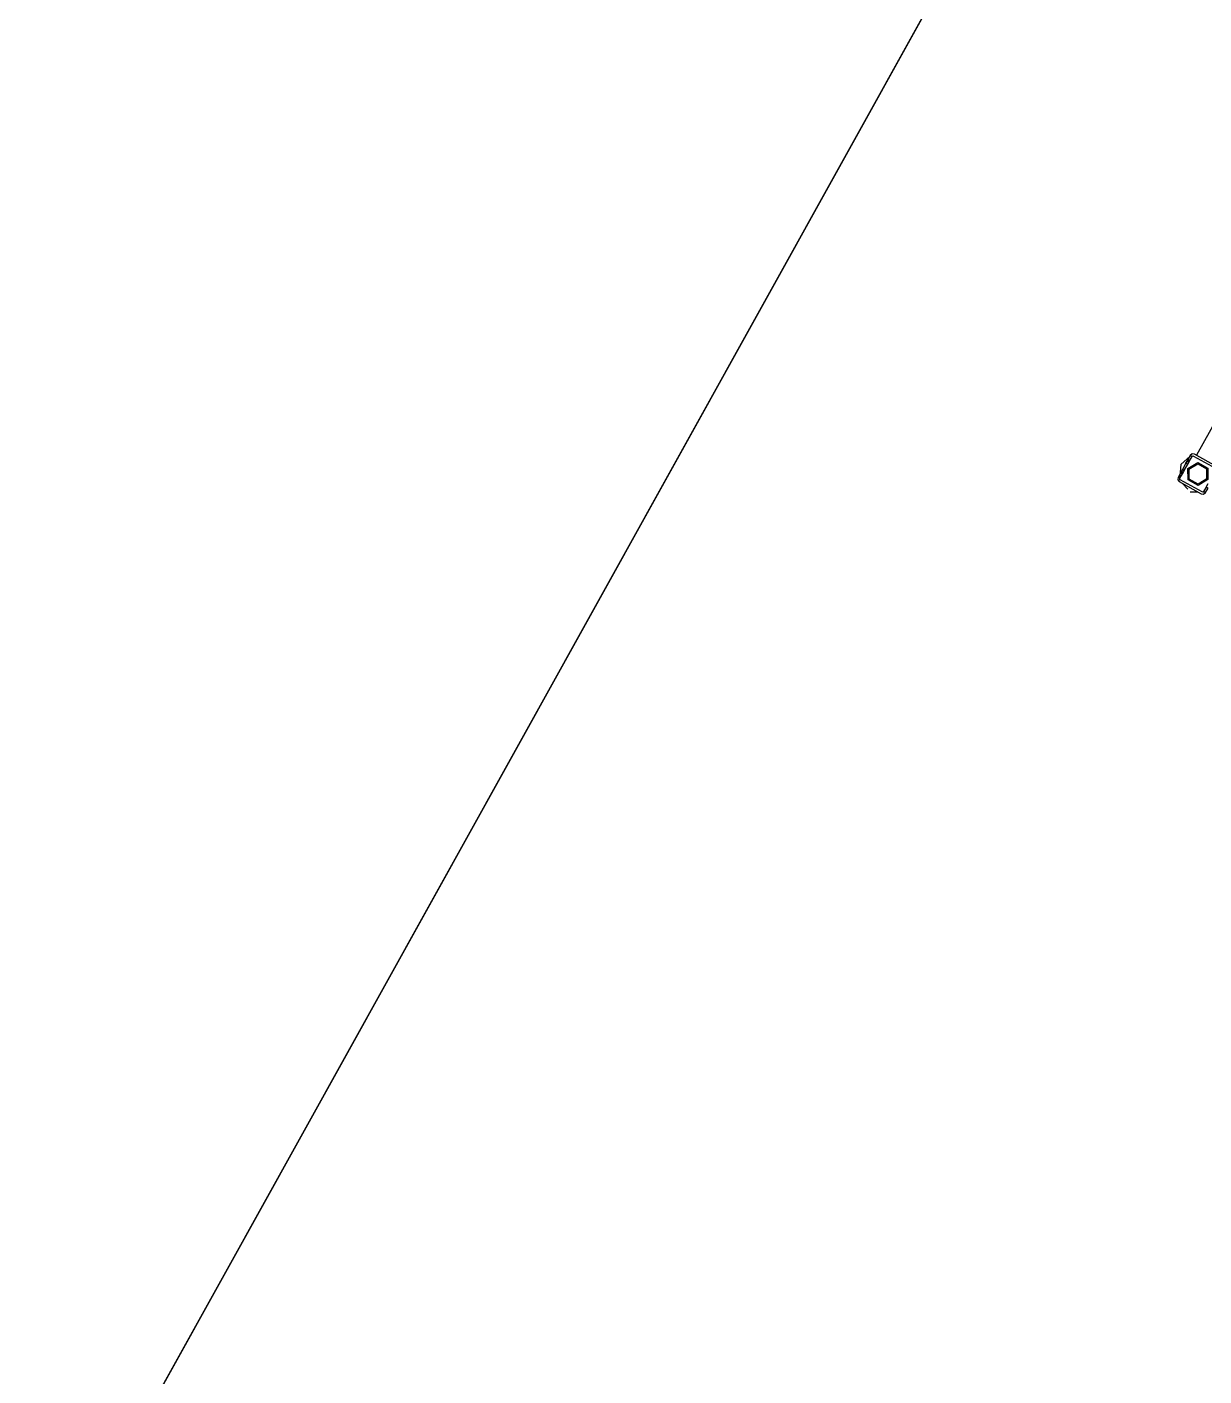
# Model space of a CAD drawing. Header units: metres. Extents: x 2.3 to 42.8, y 0.9 to 31.9.
# Drawn here: x 23.03 to 23.473, y 14.801 to 15.308 of the extents above; entities that cross this region are included whole.
import ezdxf

# ---------------------------------------------------------------- set-up
doc = ezdxf.new("R2010")
doc.units = ezdxf.units.M
doc.layers.add('PARETI_STRUTTURE', color=7, linetype='Continuous')

msp = doc.modelspace()

# ---------------------------------------------------------------- linework, layer by layer
at = {"layer": 'PARETI_STRUTTURE'}
for points in [[(26.12477, 11.72378), (22.49372, 13.7399), (25.38606, 18.94901)], [(24.17714, 16.77173), (22.49372, 13.73989)], [(23.55277, 15.29594), (23.4698, 15.14723)], [(23.4674, 15.14685), (23.46396, 15.14372), (23.4634, 15.13788)], [(23.46584, 15.14425), (23.46624, 15.14498), (23.4665, 15.14546)], [(23.46584, 15.14425), (23.46624, 15.14498), (23.4665, 15.14546)], [(23.46584, 15.14425), (23.46624, 15.14498), (23.4665, 15.14546)], [(23.46584, 15.14425), (23.46624, 15.14498), (23.4665, 15.14546)], [(23.46584, 15.14425), (23.46624, 15.14498), (23.4665, 15.14546)], [(23.46584, 15.14425), (23.46624, 15.14498), (23.4665, 15.14546)], [(23.46584, 15.14425), (23.46624, 15.14498), (23.4665, 15.14546)], [(23.46584, 15.14425), (23.46624, 15.14498), (23.4665, 15.14546)], [(23.46584, 15.14425), (23.46624, 15.14498), (23.4665, 15.14546)], [(23.46584, 15.14425), (23.46624, 15.14498), (23.4665, 15.14546)], [(23.46584, 15.14425), (23.46624, 15.14498), (23.4665, 15.14546)], [(23.46584, 15.14425), (23.46624, 15.14498), (23.4665, 15.14546)], [(23.46584, 15.14425), (23.46624, 15.14498), (23.4665, 15.14546)], [(23.46584, 15.14425), (23.46624, 15.14498), (23.4665, 15.14546)], [(23.46584, 15.14425), (23.46624, 15.14498), (23.4665, 15.14546)], [(23.46584, 15.14425), (23.46624, 15.14498), (23.4665, 15.14546)], [(23.46584, 15.14425), (23.46624, 15.14498), (23.4665, 15.14546)], [(23.46584, 15.14425), (23.46624, 15.14498), (23.4665, 15.14546)], [(23.46584, 15.14425), (23.46624, 15.14498), (23.4665, 15.14546)], [(23.46584, 15.14425), (23.46624, 15.14498), (23.4665, 15.14546)], [(23.46584, 15.14425), (23.46624, 15.14498), (23.4665, 15.14546)], [(23.46584, 15.14425), (23.46624, 15.14498), (23.4665, 15.14546)], [(23.46584, 15.14425), (23.46624, 15.14498), (23.4665, 15.14546)], [(23.46584, 15.14425), (23.46624, 15.14498), (23.4665, 15.14546)], [(23.46584, 15.14425), (23.46624, 15.14498), (23.4665, 15.14546)], [(23.46584, 15.14425), (23.46624, 15.14498), (23.4665, 15.14546)], [(23.46584, 15.14425), (23.46624, 15.14498), (23.4665, 15.14546)], [(23.46584, 15.14425), (23.46624, 15.14498), (23.4665, 15.14546)], [(23.46584, 15.14425), (23.46624, 15.14498), (23.4665, 15.14546)], [(23.46584, 15.14425), (23.46624, 15.14498), (23.4665, 15.14546)], [(23.46584, 15.14425), (23.46624, 15.14498), (23.4665, 15.14546)], [(23.46584, 15.14425), (23.46624, 15.14498), (23.4665, 15.14546)], [(23.46584, 15.14425), (23.46624, 15.14498), (23.4665, 15.14546)], [(23.46584, 15.14425), (23.46624, 15.14498), (23.4665, 15.14546)], [(23.46584, 15.14425), (23.46624, 15.14498), (23.4665, 15.14546)], [(23.46584, 15.14425), (23.46624, 15.14498), (23.4665, 15.14546)], [(23.46584, 15.14425), (23.46624, 15.14498), (23.4665, 15.14546)], [(23.46584, 15.14425), (23.46624, 15.14498), (23.4665, 15.14546)], [(23.46584, 15.14425), (23.46624, 15.14498), (23.4665, 15.14546)], [(23.46584, 15.14425), (23.46624, 15.14498), (23.4665, 15.14546)], [(23.46584, 15.14425), (23.46624, 15.14498), (23.4665, 15.14546)], [(23.46584, 15.14425), (23.46624, 15.14498), (23.4665, 15.14546)], [(23.46584, 15.14425), (23.46624, 15.14498), (23.4665, 15.14546)], [(23.46584, 15.14425), (23.46624, 15.14498), (23.4665, 15.14546)], [(23.46584, 15.14425), (23.46624, 15.14498), (23.4665, 15.14546)], [(23.46584, 15.14425), (23.46624, 15.14498), (23.4665, 15.14546)], [(23.46584, 15.14425), (23.46624, 15.14498), (23.4665, 15.14546)], [(23.46584, 15.14425), (23.46624, 15.14498), (23.4665, 15.14546)], [(23.46584, 15.14425), (23.46624, 15.14498), (23.4665, 15.14546)], [(23.46584, 15.14425), (23.46624, 15.14498), (23.4665, 15.14546)], [(23.46652, 15.14387), (23.46584, 15.14426)], [(23.46652, 15.14387), (23.46584, 15.14426)], [(23.46652, 15.14387), (23.46584, 15.14426)], [(23.46652, 15.14387), (23.46584, 15.14426)], [(23.46652, 15.14387), (23.46584, 15.14426)], [(23.46652, 15.14387), (23.46584, 15.14426)], [(23.46652, 15.14387), (23.46584, 15.14426)], [(23.46652, 15.14387), (23.46584, 15.14426)], [(23.46652, 15.14387), (23.46584, 15.14426)], [(23.46652, 15.14387), (23.46584, 15.14426)], [(23.46652, 15.14387), (23.46584, 15.14426)], [(23.46652, 15.14387), (23.46584, 15.14426)], [(23.46652, 15.14387), (23.46584, 15.14426)], [(23.46652, 15.14387), (23.46584, 15.14426)], [(23.46652, 15.14387), (23.46584, 15.14426)], [(23.46652, 15.14387), (23.46584, 15.14426)], [(23.46652, 15.14387), (23.46584, 15.14426)], [(23.46652, 15.14387), (23.46584, 15.14426)], [(23.46652, 15.14387), (23.46584, 15.14426)], [(23.46652, 15.14387), (23.46584, 15.14426)], [(23.46652, 15.14387), (23.46584, 15.14426)], [(23.46652, 15.14387), (23.46584, 15.14426)], [(23.46652, 15.14387), (23.46584, 15.14426)], [(23.46652, 15.14387), (23.46584, 15.14426)], [(23.46652, 15.14387), (23.46584, 15.14426)], [(23.46652, 15.14387), (23.46584, 15.14426)], [(23.46652, 15.14387), (23.46584, 15.14426)], [(23.46652, 15.14387), (23.46584, 15.14426)], [(23.46652, 15.14387), (23.46584, 15.14426)], [(23.46652, 15.14387), (23.46584, 15.14426)], [(23.46652, 15.14387), (23.46584, 15.14426)], [(23.46652, 15.14387), (23.46584, 15.14426)], [(23.46652, 15.14387), (23.46584, 15.14426)], [(23.46652, 15.14387), (23.46584, 15.14426)], [(23.46652, 15.14387), (23.46584, 15.14426)], [(23.46652, 15.14387), (23.46584, 15.14426)], [(23.46652, 15.14387), (23.46584, 15.14426)], [(23.46652, 15.14387), (23.46584, 15.14426)], [(23.46652, 15.14387), (23.46584, 15.14426)], [(23.46652, 15.14387), (23.46584, 15.14426)], [(23.46652, 15.14387), (23.46584, 15.14426)], [(23.46652, 15.14387), (23.46584, 15.14426)], [(23.46652, 15.14387), (23.46584, 15.14426)], [(23.46652, 15.14387), (23.46584, 15.14426)], [(23.46652, 15.14387), (23.46584, 15.14426)], [(23.46652, 15.14387), (23.46584, 15.14426)], [(23.46652, 15.14387), (23.46584, 15.14426)], [(23.46652, 15.14387), (23.46584, 15.14426)], [(23.46652, 15.14387), (23.46584, 15.14426)], [(23.46652, 15.14387), (23.46584, 15.14426)], [(23.46692, 15.14459), (23.46624, 15.14498)], [(23.46692, 15.14459), (23.46624, 15.14498)], [(23.46692, 15.14459), (23.46624, 15.14498)], [(23.46692, 15.14459), (23.46624, 15.14498)], [(23.46692, 15.14459), (23.46624, 15.14498)], [(23.46692, 15.14459), (23.46624, 15.14498)], [(23.46692, 15.14459), (23.46624, 15.14498)], [(23.46692, 15.14459), (23.46624, 15.14498)], [(23.46692, 15.14459), (23.46624, 15.14498)], [(23.46692, 15.14459), (23.46624, 15.14498)], [(23.46692, 15.14459), (23.46624, 15.14498)], [(23.46692, 15.14459), (23.46624, 15.14498)], [(23.46692, 15.14459), (23.46624, 15.14498)], [(23.46692, 15.14459), (23.46624, 15.14498)], [(23.46692, 15.14459), (23.46624, 15.14498)], [(23.46692, 15.14459), (23.46624, 15.14498)], [(23.46692, 15.14459), (23.46624, 15.14498)], [(23.46692, 15.14459), (23.46624, 15.14498)], [(23.46692, 15.14459), (23.46624, 15.14498)], [(23.46692, 15.14459), (23.46624, 15.14498)], [(23.46692, 15.14459), (23.46624, 15.14498)], [(23.46692, 15.14459), (23.46624, 15.14498)], [(23.46692, 15.14459), (23.46624, 15.14498)], [(23.46692, 15.14459), (23.46624, 15.14498)], [(23.46692, 15.14459), (23.46624, 15.14498)], [(23.46692, 15.14459), (23.46624, 15.14498)], [(23.46692, 15.14459), (23.46624, 15.14498)], [(23.46692, 15.14459), (23.46624, 15.14498)], [(23.46692, 15.14459), (23.46624, 15.14498)], [(23.46692, 15.14459), (23.46624, 15.14498)], [(23.46692, 15.14459), (23.46624, 15.14498)], [(23.46692, 15.14459), (23.46624, 15.14498)], [(23.46692, 15.14459), (23.46624, 15.14498)], [(23.46692, 15.14459), (23.46624, 15.14498)], [(23.46692, 15.14459), (23.46624, 15.14498)], [(23.46692, 15.14459), (23.46624, 15.14498)], [(23.46692, 15.14459), (23.46624, 15.14498)], [(23.46692, 15.14459), (23.46624, 15.14498)], [(23.46692, 15.14459), (23.46624, 15.14498)], [(23.46692, 15.14459), (23.46624, 15.14498)], [(23.46692, 15.14459), (23.46624, 15.14498)], [(23.46692, 15.14459), (23.46624, 15.14498)], [(23.46692, 15.14459), (23.46624, 15.14498)], [(23.46692, 15.14459), (23.46624, 15.14498)], [(23.46692, 15.14459), (23.46624, 15.14498)], [(23.46692, 15.14459), (23.46624, 15.14498)], [(23.46692, 15.14459), (23.46624, 15.14498)], [(23.46692, 15.14459), (23.46624, 15.14498)], [(23.46692, 15.14459), (23.46624, 15.14498)], [(23.46692, 15.14459), (23.46624, 15.14498)], [(23.46692, 15.14459), (23.46624, 15.14498)], [(23.46692, 15.14459), (23.46624, 15.14498)], [(23.46692, 15.14459), (23.46624, 15.14498)], [(23.46692, 15.14459), (23.46624, 15.14498)], [(23.46692, 15.14459), (23.46624, 15.14498)], [(23.46692, 15.14459), (23.46624, 15.14498)], [(23.46692, 15.14459), (23.46624, 15.14498)], [(23.46692, 15.14459), (23.46624, 15.14498)], [(23.46692, 15.14459), (23.46624, 15.14498)], [(23.46692, 15.14459), (23.46624, 15.14498)], [(23.46692, 15.14459), (23.46624, 15.14498)], [(23.46692, 15.14459), (23.46624, 15.14498)], [(23.46692, 15.14459), (23.46624, 15.14498)], [(23.46692, 15.14459), (23.46624, 15.14498)], [(23.46692, 15.14459), (23.46624, 15.14498)], [(23.46692, 15.14459), (23.46624, 15.14498)], [(23.46692, 15.14459), (23.46624, 15.14498)], [(23.46692, 15.14459), (23.46624, 15.14498)], [(23.46692, 15.14459), (23.46624, 15.14498)], [(23.46692, 15.14459), (23.46624, 15.14498)], [(23.46692, 15.14459), (23.46624, 15.14498)], [(23.46692, 15.14459), (23.46624, 15.14498)], [(23.46692, 15.14459), (23.46624, 15.14498)], [(23.46692, 15.14459), (23.46624, 15.14498)], [(23.46692, 15.14459), (23.46624, 15.14498)], [(23.46692, 15.14459), (23.46624, 15.14498)], [(23.46692, 15.14459), (23.46624, 15.14498)], [(23.46692, 15.14459), (23.46624, 15.14498)], [(23.46692, 15.14459), (23.46624, 15.14498)], [(23.46692, 15.14459), (23.46624, 15.14498)], [(23.46692, 15.14459), (23.46624, 15.14498)], [(23.46692, 15.14459), (23.46624, 15.14498)], [(23.46692, 15.14459), (23.46624, 15.14498)], [(23.46692, 15.14459), (23.46624, 15.14498)], [(23.46692, 15.14459), (23.46624, 15.14498)], [(23.46692, 15.14459), (23.46624, 15.14498)], [(23.46692, 15.14459), (23.46624, 15.14498)], [(23.46692, 15.14459), (23.46624, 15.14498)], [(23.46692, 15.14459), (23.46624, 15.14498)], [(23.46692, 15.14459), (23.46624, 15.14498)], [(23.46692, 15.14459), (23.46624, 15.14498)], [(23.46692, 15.14459), (23.46624, 15.14498)], [(23.46692, 15.14459), (23.46624, 15.14498)], [(23.46692, 15.14459), (23.46624, 15.14498)], [(23.46692, 15.14459), (23.46624, 15.14498)], [(23.46692, 15.14459), (23.46624, 15.14498)], [(23.46692, 15.14459), (23.46624, 15.14498)], [(23.46692, 15.14459), (23.46624, 15.14498)], [(23.46692, 15.14459), (23.46624, 15.14498)], [(23.46692, 15.14459), (23.46624, 15.14498)], [(23.46692, 15.14459), (23.46624, 15.14498)], [(23.46692, 15.14459), (23.46624, 15.14498)], [(23.46692, 15.14459), (23.46624, 15.14498)], [(23.46692, 15.14459), (23.46624, 15.14498)], [(23.46719, 15.14508), (23.46651, 15.14546)], [(23.46719, 15.14508), (23.46651, 15.14546)], [(23.46719, 15.14508), (23.46651, 15.14546)], [(23.46719, 15.14508), (23.46651, 15.14546)], [(23.46719, 15.14508), (23.46651, 15.14546)], [(23.46719, 15.14508), (23.46651, 15.14546)], [(23.46719, 15.14508), (23.46651, 15.14546)], [(23.46719, 15.14508), (23.46651, 15.14546)], [(23.46719, 15.14508), (23.46651, 15.14546)], [(23.46719, 15.14508), (23.46651, 15.14546)], [(23.46719, 15.14508), (23.46651, 15.14546)], [(23.46719, 15.14508), (23.46651, 15.14546)], [(23.46719, 15.14508), (23.46651, 15.14546)], [(23.46719, 15.14508), (23.46651, 15.14546)], [(23.46719, 15.14508), (23.46651, 15.14546)], [(23.46719, 15.14508), (23.46651, 15.14546)], [(23.46719, 15.14508), (23.46651, 15.14546)], [(23.46719, 15.14508), (23.46651, 15.14546)], [(23.46719, 15.14508), (23.46651, 15.14546)], [(23.46719, 15.14508), (23.46651, 15.14546)], [(23.46719, 15.14508), (23.46651, 15.14546)], [(23.46719, 15.14508), (23.46651, 15.14546)], [(23.46719, 15.14508), (23.46651, 15.14546)], [(23.46719, 15.14508), (23.46651, 15.14546)], [(23.46719, 15.14508), (23.46651, 15.14546)], [(23.46719, 15.14508), (23.46651, 15.14546)], [(23.46719, 15.14508), (23.46651, 15.14546)], [(23.46719, 15.14508), (23.46651, 15.14546)], [(23.46719, 15.14508), (23.46651, 15.14546)], [(23.46719, 15.14508), (23.46651, 15.14546)], [(23.46719, 15.14508), (23.46651, 15.14546)], [(23.46719, 15.14508), (23.46651, 15.14546)], [(23.46719, 15.14508), (23.46651, 15.14546)], [(23.46719, 15.14508), (23.46651, 15.14546)], [(23.46719, 15.14508), (23.46651, 15.14546)], [(23.46719, 15.14508), (23.46651, 15.14546)], [(23.46719, 15.14508), (23.46651, 15.14546)], [(23.46719, 15.14508), (23.46651, 15.14546)], [(23.46719, 15.14508), (23.46651, 15.14546)], [(23.46719, 15.14508), (23.46651, 15.14546)], [(23.46719, 15.14508), (23.46651, 15.14546)], [(23.46719, 15.14508), (23.46651, 15.14546)], [(23.46719, 15.14508), (23.46651, 15.14546)], [(23.46719, 15.14508), (23.46651, 15.14546)], [(23.46719, 15.14508), (23.46651, 15.14546)], [(23.46719, 15.14508), (23.46651, 15.14546)], [(23.46719, 15.14508), (23.46651, 15.14546)], [(23.46719, 15.14508), (23.46651, 15.14546)], [(23.46719, 15.14508), (23.46651, 15.14546)], [(23.46719, 15.14508), (23.46651, 15.14546)], [(23.46719, 15.14508), (23.46693, 15.14459), (23.46652, 15.14387)], [(23.46719, 15.14508), (23.46693, 15.14459), (23.46652, 15.14387)], [(23.46719, 15.14508), (23.46693, 15.14459), (23.46652, 15.14387)], [(23.46719, 15.14508), (23.46693, 15.14459), (23.46652, 15.14387)], [(23.46719, 15.14508), (23.46693, 15.14459), (23.46652, 15.14387)], [(23.46719, 15.14508), (23.46693, 15.14459), (23.46652, 15.14387)], [(23.46719, 15.14508), (23.46693, 15.14459), (23.46652, 15.14387)], [(23.46719, 15.14508), (23.46693, 15.14459), (23.46652, 15.14387)], [(23.46719, 15.14508), (23.46693, 15.14459), (23.46652, 15.14387)], [(23.46719, 15.14508), (23.46693, 15.14459), (23.46652, 15.14387)], [(23.46719, 15.14508), (23.46693, 15.14459), (23.46652, 15.14387)], [(23.46719, 15.14508), (23.46693, 15.14459), (23.46652, 15.14387)], [(23.46719, 15.14508), (23.46693, 15.14459), (23.46652, 15.14387)], [(23.46719, 15.14508), (23.46693, 15.14459), (23.46652, 15.14387)], [(23.46719, 15.14508), (23.46693, 15.14459), (23.46652, 15.14387)], [(23.46719, 15.14508), (23.46693, 15.14459), (23.46652, 15.14387)], [(23.46719, 15.14508), (23.46693, 15.14459), (23.46652, 15.14387)], [(23.46719, 15.14508), (23.46693, 15.14459), (23.46652, 15.14387)], [(23.46719, 15.14508), (23.46693, 15.14459), (23.46652, 15.14387)], [(23.46719, 15.14508), (23.46693, 15.14459), (23.46652, 15.14387)], [(23.46719, 15.14508), (23.46693, 15.14459), (23.46652, 15.14387)], [(23.46719, 15.14508), (23.46693, 15.14459), (23.46652, 15.14387)], [(23.46719, 15.14508), (23.46693, 15.14459), (23.46652, 15.14387)], [(23.46719, 15.14508), (23.46693, 15.14459), (23.46652, 15.14387)], [(23.46719, 15.14508), (23.46693, 15.14459), (23.46652, 15.14387)], [(23.46719, 15.14508), (23.46693, 15.14459), (23.46652, 15.14387)], [(23.46719, 15.14508), (23.46693, 15.14459), (23.46652, 15.14387)], [(23.46719, 15.14508), (23.46693, 15.14459), (23.46652, 15.14387)], [(23.46719, 15.14508), (23.46693, 15.14459), (23.46652, 15.14387)], [(23.46719, 15.14508), (23.46693, 15.14459), (23.46652, 15.14387)], [(23.46719, 15.14508), (23.46693, 15.14459), (23.46652, 15.14387)], [(23.46719, 15.14508), (23.46693, 15.14459), (23.46652, 15.14387)], [(23.46719, 15.14508), (23.46693, 15.14459), (23.46652, 15.14387)], [(23.46719, 15.14508), (23.46693, 15.14459), (23.46652, 15.14387)], [(23.46719, 15.14508), (23.46693, 15.14459), (23.46652, 15.14387)], [(23.46719, 15.14508), (23.46693, 15.14459), (23.46652, 15.14387)], [(23.46719, 15.14508), (23.46693, 15.14459), (23.46652, 15.14387)], [(23.46719, 15.14508), (23.46693, 15.14459), (23.46652, 15.14387)], [(23.46719, 15.14508), (23.46693, 15.14459), (23.46652, 15.14387)], [(23.46719, 15.14508), (23.46693, 15.14459), (23.46652, 15.14387)], [(23.46719, 15.14508), (23.46693, 15.14459), (23.46652, 15.14387)], [(23.46719, 15.14508), (23.46693, 15.14459), (23.46652, 15.14387)], [(23.46719, 15.14508), (23.46693, 15.14459), (23.46652, 15.14387)], [(23.46719, 15.14508), (23.46693, 15.14459), (23.46652, 15.14387)], [(23.46719, 15.14508), (23.46693, 15.14459), (23.46652, 15.14387)], [(23.46719, 15.14508), (23.46693, 15.14459), (23.46652, 15.14387)], [(23.46719, 15.14508), (23.46693, 15.14459), (23.46652, 15.14387)], [(23.46719, 15.14508), (23.46693, 15.14459), (23.46652, 15.14387)], [(23.46719, 15.14508), (23.46693, 15.14459), (23.46652, 15.14387)], [(23.46719, 15.14508), (23.46693, 15.14459), (23.46652, 15.14387)], [(23.46719, 15.14508), (23.46693, 15.14459), (23.46652, 15.14387)], [(23.46719, 15.14508), (23.46693, 15.14459), (23.46652, 15.14387)], [(23.46719, 15.14508), (23.46693, 15.14459), (23.46652, 15.14387)], [(23.46719, 15.14508), (23.46693, 15.14459), (23.46652, 15.14387)], [(23.46409, 15.14113), (23.46382, 15.14065), (23.46409, 15.14113), (23.46382, 15.14065), (23.46409, 15.14113), (23.46382, 15.14065), (23.46409, 15.14113), (23.46382, 15.14065), (23.46409, 15.14113), (23.46382, 15.14065), (23.46409, 15.14113), (23.46382, 15.14065), (23.46409, 15.14113), (23.46382, 15.14065), (23.46409, 15.14113), (23.46382, 15.14065), (23.46409, 15.14113), (23.46382, 15.14065), (23.46409, 15.14113), (23.46382, 15.14065), (23.46409, 15.14113), (23.46382, 15.14065), (23.46409, 15.14113), (23.46382, 15.14065), (23.46409, 15.14113), (23.46382, 15.14065), (23.46409, 15.14113), (23.46382, 15.14065), (23.46409, 15.14113), (23.46382, 15.14065), (23.46409, 15.14113), (23.46382, 15.14065), (23.46409, 15.14113), (23.46382, 15.14065), (23.46409, 15.14113), (23.46382, 15.14065), (23.46409, 15.14113), (23.46382, 15.14065), (23.46409, 15.14113), (23.46382, 15.14065), (23.46409, 15.14113), (23.46382, 15.14065), (23.46409, 15.14113), (23.46382, 15.14065), (23.46409, 15.14113), (23.46382, 15.14065), (23.46409, 15.14113), (23.46382, 15.14065), (23.46409, 15.14113), (23.46382, 15.14065), (23.46409, 15.14113), (23.46382, 15.14065), (23.46409, 15.14113), (23.46382, 15.14065), (23.46286, 15.13891), (23.46354, 15.13854), (23.4645, 15.14026), (23.46382, 15.14065), (23.46409, 15.14113), (23.46449, 15.14184)], [(23.46451, 15.14026), (23.46383, 15.14065)], [(23.46451, 15.14026), (23.46383, 15.14065)], [(23.46451, 15.14026), (23.46383, 15.14065)], [(23.46451, 15.14026), (23.46383, 15.14065)], [(23.46451, 15.14026), (23.46383, 15.14065)], [(23.46451, 15.14026), (23.46383, 15.14065)], [(23.46451, 15.14026), (23.46383, 15.14065)], [(23.46451, 15.14026), (23.46383, 15.14065)], [(23.46451, 15.14026), (23.46383, 15.14065)], [(23.46451, 15.14026), (23.46383, 15.14065)], [(23.46451, 15.14026), (23.46383, 15.14065)], [(23.46451, 15.14026), (23.46383, 15.14065)], [(23.46451, 15.14026), (23.46383, 15.14065)], [(23.46451, 15.14026), (23.46383, 15.14065)], [(23.46451, 15.14026), (23.46383, 15.14065)], [(23.46451, 15.14026), (23.46383, 15.14065)], [(23.46451, 15.14026), (23.46383, 15.14065)], [(23.46451, 15.14026), (23.46383, 15.14065)], [(23.46451, 15.14026), (23.46383, 15.14065)], [(23.46451, 15.14026), (23.46383, 15.14065)], [(23.46451, 15.14026), (23.46383, 15.14065)], [(23.46451, 15.14026), (23.46383, 15.14065)], [(23.46451, 15.14026), (23.46383, 15.14065)], [(23.46451, 15.14026), (23.46383, 15.14065)], [(23.46451, 15.14026), (23.46383, 15.14065)], [(23.46451, 15.14026), (23.46383, 15.14065)], [(23.46451, 15.14026), (23.46383, 15.14065)], [(23.46451, 15.14026), (23.46383, 15.14065)], [(23.46451, 15.14026), (23.46383, 15.14065)], [(23.46451, 15.14026), (23.46383, 15.14065)], [(23.46451, 15.14026), (23.46383, 15.14065)], [(23.46451, 15.14026), (23.46383, 15.14065)], [(23.46451, 15.14026), (23.46383, 15.14065)], [(23.46451, 15.14026), (23.46383, 15.14065)], [(23.46451, 15.14026), (23.46383, 15.14065)], [(23.46451, 15.14026), (23.46383, 15.14065)], [(23.46451, 15.14026), (23.46383, 15.14065)], [(23.46451, 15.14026), (23.46383, 15.14065)], [(23.46451, 15.14026), (23.46383, 15.14065)], [(23.46451, 15.14026), (23.46383, 15.14065)], [(23.46451, 15.14026), (23.46383, 15.14065)], [(23.46451, 15.14026), (23.46383, 15.14065)], [(23.46451, 15.14026), (23.46383, 15.14065)], [(23.46451, 15.14026), (23.46383, 15.14065)], [(23.46451, 15.14026), (23.46383, 15.14065)], [(23.46451, 15.14026), (23.46383, 15.14065)], [(23.46451, 15.14026), (23.46383, 15.14065)], [(23.46451, 15.14026), (23.46383, 15.14065)], [(23.46451, 15.14026), (23.46383, 15.14065)], [(23.46451, 15.14026), (23.46383, 15.14065)], [(23.46409, 15.14113), (23.46449, 15.14185)], [(23.46409, 15.14113), (23.46449, 15.14185)], [(23.46409, 15.14113), (23.46449, 15.14185)], [(23.46409, 15.14113), (23.46449, 15.14185)], [(23.46409, 15.14113), (23.46449, 15.14185)], [(23.46409, 15.14113), (23.46449, 15.14185)], [(23.46409, 15.14113), (23.46449, 15.14185)], [(23.46409, 15.14113), (23.46449, 15.14185)], [(23.46409, 15.14113), (23.46449, 15.14185)], [(23.46409, 15.14113), (23.46449, 15.14185)], [(23.46409, 15.14113), (23.46449, 15.14185)], [(23.46409, 15.14113), (23.46449, 15.14185)], [(23.46409, 15.14113), (23.46449, 15.14185)], [(23.46409, 15.14113), (23.46449, 15.14185)], [(23.46409, 15.14113), (23.46449, 15.14185)], [(23.46409, 15.14113), (23.46449, 15.14185)], [(23.46409, 15.14113), (23.46449, 15.14185)], [(23.46409, 15.14113), (23.46449, 15.14185)], [(23.46409, 15.14113), (23.46449, 15.14185)], [(23.46409, 15.14113), (23.46449, 15.14185)], [(23.46409, 15.14113), (23.46449, 15.14185)], [(23.46409, 15.14113), (23.46449, 15.14185)], [(23.46409, 15.14113), (23.46449, 15.14185)], [(23.46409, 15.14113), (23.46449, 15.14185)], [(23.46409, 15.14113), (23.46449, 15.14185)], [(23.46409, 15.14113), (23.46449, 15.14185)], [(23.46409, 15.14113), (23.46449, 15.14185)], [(23.46409, 15.14113), (23.46449, 15.14185)], [(23.46409, 15.14113), (23.46449, 15.14185)], [(23.46409, 15.14113), (23.46449, 15.14185)], [(23.46409, 15.14113), (23.46449, 15.14185)], [(23.46409, 15.14113), (23.46449, 15.14185)], [(23.46409, 15.14113), (23.46449, 15.14185)], [(23.46409, 15.14113), (23.46449, 15.14185)], [(23.46409, 15.14113), (23.46449, 15.14185)], [(23.46409, 15.14113), (23.46449, 15.14185)], [(23.46409, 15.14113), (23.46449, 15.14185)], [(23.46409, 15.14113), (23.46449, 15.14185)], [(23.46409, 15.14113), (23.46449, 15.14185)], [(23.46409, 15.14113), (23.46449, 15.14185)], [(23.46409, 15.14113), (23.46449, 15.14185)], [(23.46409, 15.14113), (23.46449, 15.14185)], [(23.46409, 15.14113), (23.46449, 15.14185)], [(23.46409, 15.14113), (23.46449, 15.14185)], [(23.46409, 15.14113), (23.46449, 15.14185)], [(23.46409, 15.14113), (23.46449, 15.14185)], [(23.46409, 15.14113), (23.46449, 15.14185)], [(23.46409, 15.14113), (23.46449, 15.14185)], [(23.46409, 15.14113), (23.46449, 15.14185)], [(23.46409, 15.14113), (23.46477, 15.14074)], [(23.46409, 15.14113), (23.46477, 15.14074)], [(23.46409, 15.14113), (23.46477, 15.14074)], [(23.46409, 15.14113), (23.46477, 15.14074)], [(23.46409, 15.14113), (23.46477, 15.14074)], [(23.46477, 15.14074), (23.46409, 15.14113)], [(23.46409, 15.14113), (23.46477, 15.14074)], [(23.46477, 15.14074), (23.46409, 15.14113)], [(23.46409, 15.14113), (23.46477, 15.14074)], [(23.46477, 15.14074), (23.46409, 15.14113)], [(23.46409, 15.14113), (23.46477, 15.14074)], [(23.46477, 15.14074), (23.46409, 15.14113)], [(23.46409, 15.14113), (23.46477, 15.14074)], [(23.46477, 15.14074), (23.46409, 15.14113)], [(23.46409, 15.14113), (23.46477, 15.14074)], [(23.46477, 15.14074), (23.46409, 15.14113)], [(23.46409, 15.14113), (23.46477, 15.14074)], [(23.46477, 15.14074), (23.46409, 15.14113)], [(23.46409, 15.14113), (23.46477, 15.14074)], [(23.46477, 15.14074), (23.46409, 15.14113)], [(23.46409, 15.14113), (23.46477, 15.14074)], [(23.46477, 15.14074), (23.46409, 15.14113)], [(23.46409, 15.14113), (23.46477, 15.14074)], [(23.46477, 15.14074), (23.46409, 15.14113)], [(23.46409, 15.14113), (23.46477, 15.14074)], [(23.46477, 15.14074), (23.46409, 15.14113)], [(23.46409, 15.14113), (23.46477, 15.14074)], [(23.46477, 15.14074), (23.46409, 15.14113)], [(23.46409, 15.14113), (23.46477, 15.14074)], [(23.46477, 15.14074), (23.46409, 15.14113)], [(23.46409, 15.14113), (23.46477, 15.14074)], [(23.46477, 15.14074), (23.46409, 15.14113)], [(23.46409, 15.14113), (23.46477, 15.14074)], [(23.46477, 15.14074), (23.46409, 15.14113)], [(23.46409, 15.14113), (23.46477, 15.14074)], [(23.46477, 15.14074), (23.46409, 15.14113)], [(23.46409, 15.14113), (23.46477, 15.14074)], [(23.46477, 15.14074), (23.46409, 15.14113)], [(23.46409, 15.14113), (23.46477, 15.14074)], [(23.46477, 15.14074), (23.46409, 15.14113)], [(23.46409, 15.14113), (23.46477, 15.14074)], [(23.46477, 15.14074), (23.46409, 15.14113)], [(23.46409, 15.14113), (23.46477, 15.14074)], [(23.46477, 15.14074), (23.46409, 15.14113)], [(23.46409, 15.14113), (23.46477, 15.14074)], [(23.46477, 15.14074), (23.46409, 15.14113)], [(23.46409, 15.14113), (23.46477, 15.14074)], [(23.46477, 15.14074), (23.46409, 15.14113)], [(23.46409, 15.14113), (23.46477, 15.14074)], [(23.46477, 15.14074), (23.46409, 15.14113)], [(23.46409, 15.14113), (23.46477, 15.14074)], [(23.46477, 15.14074), (23.46409, 15.14113)], [(23.46409, 15.14113), (23.46477, 15.14074)], [(23.46477, 15.14074), (23.46409, 15.14113)], [(23.46409, 15.14113), (23.46477, 15.14074)], [(23.46477, 15.14074), (23.46409, 15.14113)], [(23.46409, 15.14113), (23.46477, 15.14074)], [(23.46477, 15.14074), (23.46409, 15.14113)], [(23.46409, 15.14113), (23.46477, 15.14074)], [(23.46477, 15.14074), (23.46409, 15.14113)], [(23.46409, 15.14113), (23.46477, 15.14074)], [(23.46477, 15.14074), (23.46409, 15.14113)], [(23.46409, 15.14113), (23.46477, 15.14074)], [(23.46477, 15.14074), (23.46409, 15.14113)], [(23.46409, 15.14113), (23.46477, 15.14074)], [(23.46477, 15.14074), (23.46409, 15.14113)], [(23.46409, 15.14113), (23.46477, 15.14074)], [(23.46477, 15.14074), (23.46409, 15.14113)], [(23.46409, 15.14113), (23.46477, 15.14074)], [(23.46477, 15.14074), (23.46409, 15.14113)], [(23.46409, 15.14113), (23.46477, 15.14074)], [(23.46477, 15.14074), (23.46409, 15.14113)], [(23.46409, 15.14113), (23.46477, 15.14074)], [(23.46477, 15.14074), (23.46409, 15.14113)], [(23.46409, 15.14113), (23.46477, 15.14074)], [(23.46477, 15.14074), (23.46409, 15.14113)], [(23.46409, 15.14113), (23.46477, 15.14074)], [(23.46477, 15.14074), (23.46409, 15.14113)], [(23.46409, 15.14113), (23.46477, 15.14074)], [(23.46477, 15.14074), (23.46409, 15.14113)], [(23.46409, 15.14113), (23.46477, 15.14074)], [(23.46477, 15.14074), (23.46409, 15.14113)], [(23.46409, 15.14113), (23.46477, 15.14074)], [(23.46477, 15.14074), (23.46409, 15.14113)], [(23.46409, 15.14113), (23.46477, 15.14074)], [(23.46477, 15.14074), (23.46409, 15.14113)], [(23.46409, 15.14113), (23.46477, 15.14074)], [(23.46477, 15.14074), (23.46409, 15.14113)], [(23.46409, 15.14113), (23.46477, 15.14074)], [(23.46477, 15.14074), (23.46409, 15.14113)], [(23.46409, 15.14113), (23.46477, 15.14074)], [(23.46477, 15.14074), (23.46409, 15.14113)], [(23.46409, 15.14113), (23.46477, 15.14074)], [(23.46477, 15.14074), (23.46409, 15.14113)], [(23.46409, 15.14113), (23.46477, 15.14074)], [(23.46477, 15.14074), (23.46409, 15.14113)], [(23.46409, 15.14113), (23.46477, 15.14074)], [(23.46477, 15.14074), (23.46409, 15.14113)], [(23.46409, 15.14113), (23.46477, 15.14074)], [(23.46477, 15.14074), (23.46409, 15.14113)], [(23.46409, 15.14113), (23.46477, 15.14074)], [(23.46477, 15.14074), (23.46409, 15.14113)], [(23.46409, 15.14113), (23.46477, 15.14074)], [(23.46477, 15.14074), (23.46409, 15.14113)], [(23.46518, 15.14146), (23.4645, 15.14185)], [(23.46518, 15.14146), (23.4645, 15.14185)], [(23.46518, 15.14146), (23.4645, 15.14185)], [(23.46518, 15.14146), (23.4645, 15.14185)], [(23.46518, 15.14146), (23.4645, 15.14185)], [(23.46518, 15.14146), (23.4645, 15.14185)], [(23.46518, 15.14146), (23.4645, 15.14185)], [(23.46518, 15.14146), (23.4645, 15.14185)], [(23.46518, 15.14146), (23.4645, 15.14185)], [(23.46518, 15.14146), (23.4645, 15.14185)], [(23.46518, 15.14146), (23.4645, 15.14185)], [(23.46518, 15.14146), (23.4645, 15.14185)], [(23.46518, 15.14146), (23.4645, 15.14185)], [(23.46518, 15.14146), (23.4645, 15.14185)], [(23.46518, 15.14146), (23.4645, 15.14185)], [(23.46518, 15.14146), (23.4645, 15.14185)], [(23.46518, 15.14146), (23.4645, 15.14185)], [(23.46518, 15.14146), (23.4645, 15.14185)], [(23.46518, 15.14146), (23.4645, 15.14185)], [(23.46518, 15.14146), (23.4645, 15.14185)], [(23.46518, 15.14146), (23.4645, 15.14185)], [(23.46518, 15.14146), (23.4645, 15.14185)], [(23.46518, 15.14146), (23.4645, 15.14185)], [(23.46518, 15.14146), (23.4645, 15.14185)], [(23.46518, 15.14146), (23.4645, 15.14185)], [(23.46518, 15.14146), (23.4645, 15.14185)], [(23.46518, 15.14146), (23.4645, 15.14185)], [(23.46518, 15.14146), (23.4645, 15.14185)], [(23.46518, 15.14146), (23.4645, 15.14185)], [(23.46518, 15.14146), (23.4645, 15.14185)], [(23.46518, 15.14146), (23.4645, 15.14185)], [(23.46518, 15.14146), (23.4645, 15.14185)], [(23.46518, 15.14146), (23.4645, 15.14185)], [(23.46518, 15.14146), (23.4645, 15.14185)], [(23.46518, 15.14146), (23.4645, 15.14185)], [(23.46518, 15.14146), (23.4645, 15.14185)], [(23.46518, 15.14146), (23.4645, 15.14185)], [(23.46518, 15.14146), (23.4645, 15.14185)], [(23.46518, 15.14146), (23.4645, 15.14185)], [(23.46518, 15.14146), (23.4645, 15.14185)], [(23.46518, 15.14146), (23.4645, 15.14185)], [(23.46518, 15.14146), (23.4645, 15.14185)], [(23.46518, 15.14146), (23.4645, 15.14185)], [(23.46518, 15.14146), (23.4645, 15.14185)], [(23.46518, 15.14146), (23.4645, 15.14185)], [(23.46518, 15.14146), (23.4645, 15.14185)], [(23.46518, 15.14146), (23.4645, 15.14185)], [(23.46518, 15.14146), (23.4645, 15.14185)], [(23.46518, 15.14146), (23.4645, 15.14185)], [(23.46518, 15.14146), (23.4645, 15.14185)], [(23.46518, 15.14146), (23.46477, 15.14074), (23.46451, 15.14027)], [(23.46477, 15.14074), (23.46451, 15.14027)], [(23.46477, 15.14074), (23.46451, 15.14027)], [(23.46477, 15.14074), (23.46451, 15.14027)], [(23.46477, 15.14074), (23.46451, 15.14027)], [(23.46477, 15.14074), (23.46451, 15.14027)], [(23.46477, 15.14074), (23.46451, 15.14027)], [(23.46477, 15.14074), (23.46451, 15.14027)], [(23.46477, 15.14074), (23.46451, 15.14027)], [(23.46477, 15.14074), (23.46451, 15.14027)], [(23.46477, 15.14074), (23.46451, 15.14027)], [(23.46477, 15.14074), (23.46451, 15.14027)], [(23.46477, 15.14074), (23.46451, 15.14027)], [(23.46477, 15.14074), (23.46451, 15.14027)], [(23.46477, 15.14074), (23.46451, 15.14027)], [(23.46477, 15.14074), (23.46451, 15.14027)], [(23.46477, 15.14074), (23.46451, 15.14027)], [(23.46477, 15.14074), (23.46451, 15.14027)], [(23.46477, 15.14074), (23.46451, 15.14027)], [(23.46477, 15.14074), (23.46451, 15.14027)], [(23.46477, 15.14074), (23.46451, 15.14027)], [(23.46477, 15.14074), (23.46451, 15.14027)], [(23.46477, 15.14074), (23.46451, 15.14027)], [(23.46477, 15.14074), (23.46451, 15.14027)], [(23.46477, 15.14074), (23.46451, 15.14027)], [(23.46477, 15.14074), (23.46451, 15.14027)], [(23.46477, 15.14074), (23.46451, 15.14027)], [(23.46477, 15.14074), (23.46451, 15.14027)], [(23.46477, 15.14074), (23.46451, 15.14027)], [(23.46477, 15.14074), (23.46451, 15.14027)], [(23.46477, 15.14074), (23.46451, 15.14027)], [(23.46477, 15.14074), (23.46451, 15.14027)], [(23.46477, 15.14074), (23.46451, 15.14027)], [(23.46477, 15.14074), (23.46451, 15.14027)], [(23.46477, 15.14074), (23.46451, 15.14027)], [(23.46477, 15.14074), (23.46451, 15.14027)], [(23.46477, 15.14074), (23.46451, 15.14027)], [(23.46477, 15.14074), (23.46451, 15.14027)], [(23.46477, 15.14074), (23.46451, 15.14027)], [(23.46477, 15.14074), (23.46451, 15.14027)], [(23.46477, 15.14074), (23.46451, 15.14027)], [(23.46477, 15.14074), (23.46451, 15.14027)], [(23.46477, 15.14074), (23.46451, 15.14027)], [(23.46477, 15.14074), (23.46451, 15.14027)], [(23.46477, 15.14074), (23.46451, 15.14027)], [(23.46477, 15.14074), (23.46451, 15.14027)], [(23.46477, 15.14074), (23.46451, 15.14027)], [(23.46477, 15.14074), (23.46451, 15.14027)], [(23.46477, 15.14074), (23.46451, 15.14027)], [(23.46477, 15.14074), (23.46451, 15.14027)], [(23.46477, 15.14074), (23.46451, 15.14027)], [(23.46477, 15.14074), (23.46451, 15.14027)], [(23.46477, 15.14074), (23.46451, 15.14027)], [(23.46477, 15.14074), (23.46451, 15.14027)], [(23.46518, 15.14146), (23.46477, 15.14074)], [(23.46518, 15.14146), (23.46477, 15.14074)], [(23.46518, 15.14146), (23.46477, 15.14074)], [(23.46518, 15.14146), (23.46477, 15.14074)], [(23.46518, 15.14146), (23.46477, 15.14074)], [(23.46518, 15.14146), (23.46477, 15.14074)], [(23.46518, 15.14146), (23.46477, 15.14074)], [(23.46518, 15.14146), (23.46477, 15.14074)], [(23.46518, 15.14146), (23.46477, 15.14074)], [(23.46518, 15.14146), (23.46477, 15.14074)], [(23.46518, 15.14146), (23.46477, 15.14074)], [(23.46518, 15.14146), (23.46477, 15.14074)], [(23.46518, 15.14146), (23.46477, 15.14074)], [(23.46518, 15.14146), (23.46477, 15.14074)], [(23.46518, 15.14146), (23.46477, 15.14074)], [(23.46518, 15.14146), (23.46477, 15.14074)], [(23.46518, 15.14146), (23.46477, 15.14074)], [(23.46518, 15.14146), (23.46477, 15.14074)], [(23.46518, 15.14146), (23.46477, 15.14074)], [(23.46518, 15.14146), (23.46477, 15.14074)], [(23.46518, 15.14146), (23.46477, 15.14074)], [(23.46518, 15.14146), (23.46477, 15.14074)], [(23.46518, 15.14146), (23.46477, 15.14074)], [(23.46518, 15.14146), (23.46477, 15.14074)], [(23.46518, 15.14146), (23.46477, 15.14074)], [(23.46518, 15.14146), (23.46477, 15.14074)], [(23.46518, 15.14146), (23.46477, 15.14074)], [(23.46518, 15.14146), (23.46477, 15.14074)], [(23.46518, 15.14146), (23.46477, 15.14074)], [(23.46518, 15.14146), (23.46477, 15.14074)], [(23.46518, 15.14146), (23.46477, 15.14074)], [(23.46518, 15.14146), (23.46477, 15.14074)], [(23.46518, 15.14146), (23.46477, 15.14074)], [(23.46518, 15.14146), (23.46477, 15.14074)], [(23.46518, 15.14146), (23.46477, 15.14074)], [(23.46518, 15.14146), (23.46477, 15.14074)], [(23.46518, 15.14146), (23.46477, 15.14074)], [(23.46518, 15.14146), (23.46477, 15.14074)], [(23.46518, 15.14146), (23.46477, 15.14074)], [(23.46518, 15.14146), (23.46477, 15.14074)], [(23.46518, 15.14146), (23.46477, 15.14074)], [(23.46518, 15.14146), (23.46477, 15.14074)], [(23.46518, 15.14146), (23.46477, 15.14074)], [(23.46518, 15.14146), (23.46477, 15.14074)], [(23.46518, 15.14146), (23.46477, 15.14074)], [(23.46518, 15.14146), (23.46477, 15.14074)], [(23.46518, 15.14146), (23.46477, 15.14074)], [(23.46518, 15.14146), (23.46477, 15.14074)], [(23.46518, 15.14146), (23.46477, 15.14074)], [(23.46518, 15.14146), (23.46477, 15.14074)], [(23.46518, 15.14146), (23.46477, 15.14074)], [(23.46518, 15.14146), (23.46477, 15.14074)], [(23.46518, 15.14146), (23.46477, 15.14074)], [(23.46452, 15.13665), (23.46651, 15.13445)], [(23.46736, 15.13352), (23.47014, 15.1335)], [(23.47221, 15.1335), (23.47324, 15.1335)]]:
    msp.add_lwpolyline(points, dxfattribs=at)
for points in [[(23.46907, 15.14764), (23.46817, 15.14775), (23.46746, 15.14718), (23.46815, 15.14679), (23.46839, 15.14698), (23.4687, 15.14694), (23.47695, 15.14234), (23.47713, 15.14211), (23.4771, 15.1418), (23.47779, 15.14143), (23.47789, 15.14232), (23.47733, 15.14302)], [(23.46584, 15.14425), (23.46449, 15.14185), (23.46518, 15.14146), (23.46652, 15.14387)], [(23.4665, 15.14546), (23.46624, 15.14498), (23.46584, 15.14425), (23.46624, 15.14498)], [(23.4665, 15.14546), (23.46624, 15.14498), (23.46584, 15.14425), (23.46624, 15.14498)], [(23.46584, 15.14426), (23.46652, 15.14387)], [(23.46584, 15.14426), (23.46652, 15.14387)], [(23.46624, 15.14498), (23.46692, 15.14459)], [(23.46624, 15.14498), (23.46692, 15.14459)], [(23.46747, 15.14718), (23.46651, 15.14546), (23.46719, 15.14507), (23.46815, 15.14679)], [(23.46651, 15.14546), (23.46719, 15.14508)], [(23.46651, 15.14546), (23.46719, 15.14508)], [(23.46655, 15.14228), (23.47026, 15.14449), (23.47402, 15.14239), (23.47409, 15.13807), (23.47038, 15.13586), (23.46662, 15.13796)], [(23.47367, 15.1383), (23.4737, 15.14199), (23.47063, 15.144), (23.46727, 15.1425), (23.46697, 15.14204), (23.46695, 15.13836), (23.47002, 15.13635), (23.47338, 15.13785)], [(23.46697, 15.14204), (23.47026, 15.14401), (23.47361, 15.14214), (23.47367, 15.1383), (23.47038, 15.13633), (23.46703, 15.13821)], [(23.46286, 15.13892), (23.46275, 15.13802), (23.46332, 15.13731), (23.47157, 15.13272), (23.47246, 15.13261), (23.47317, 15.13316), (23.47249, 15.13355), (23.47225, 15.13336), (23.47196, 15.1334), (23.46371, 15.13799), (23.46351, 15.13823), (23.46356, 15.13854)], [(23.46383, 15.14065), (23.46451, 15.14026)], [(23.46383, 15.14065), (23.46451, 15.14026)], [(23.46449, 15.14185), (23.46409, 15.14113)], [(23.46449, 15.14185), (23.46409, 15.14113)], [(23.46409, 15.14113), (23.46477, 15.14074)], [(23.46409, 15.14113), (23.46477, 15.14074)], [(23.4645, 15.14185), (23.46518, 15.14146)], [(23.4645, 15.14185), (23.46518, 15.14146)], [(23.47412, 15.13647), (23.47372, 15.13575), (23.47345, 15.13527), (23.47249, 15.13354), (23.47316, 15.13316), (23.47413, 15.1349), (23.47345, 15.13527), (23.47372, 15.13575)]]:
    msp.add_lwpolyline(points, close=True, dxfattribs=at)

doc.saveas('drawing.dxf')
